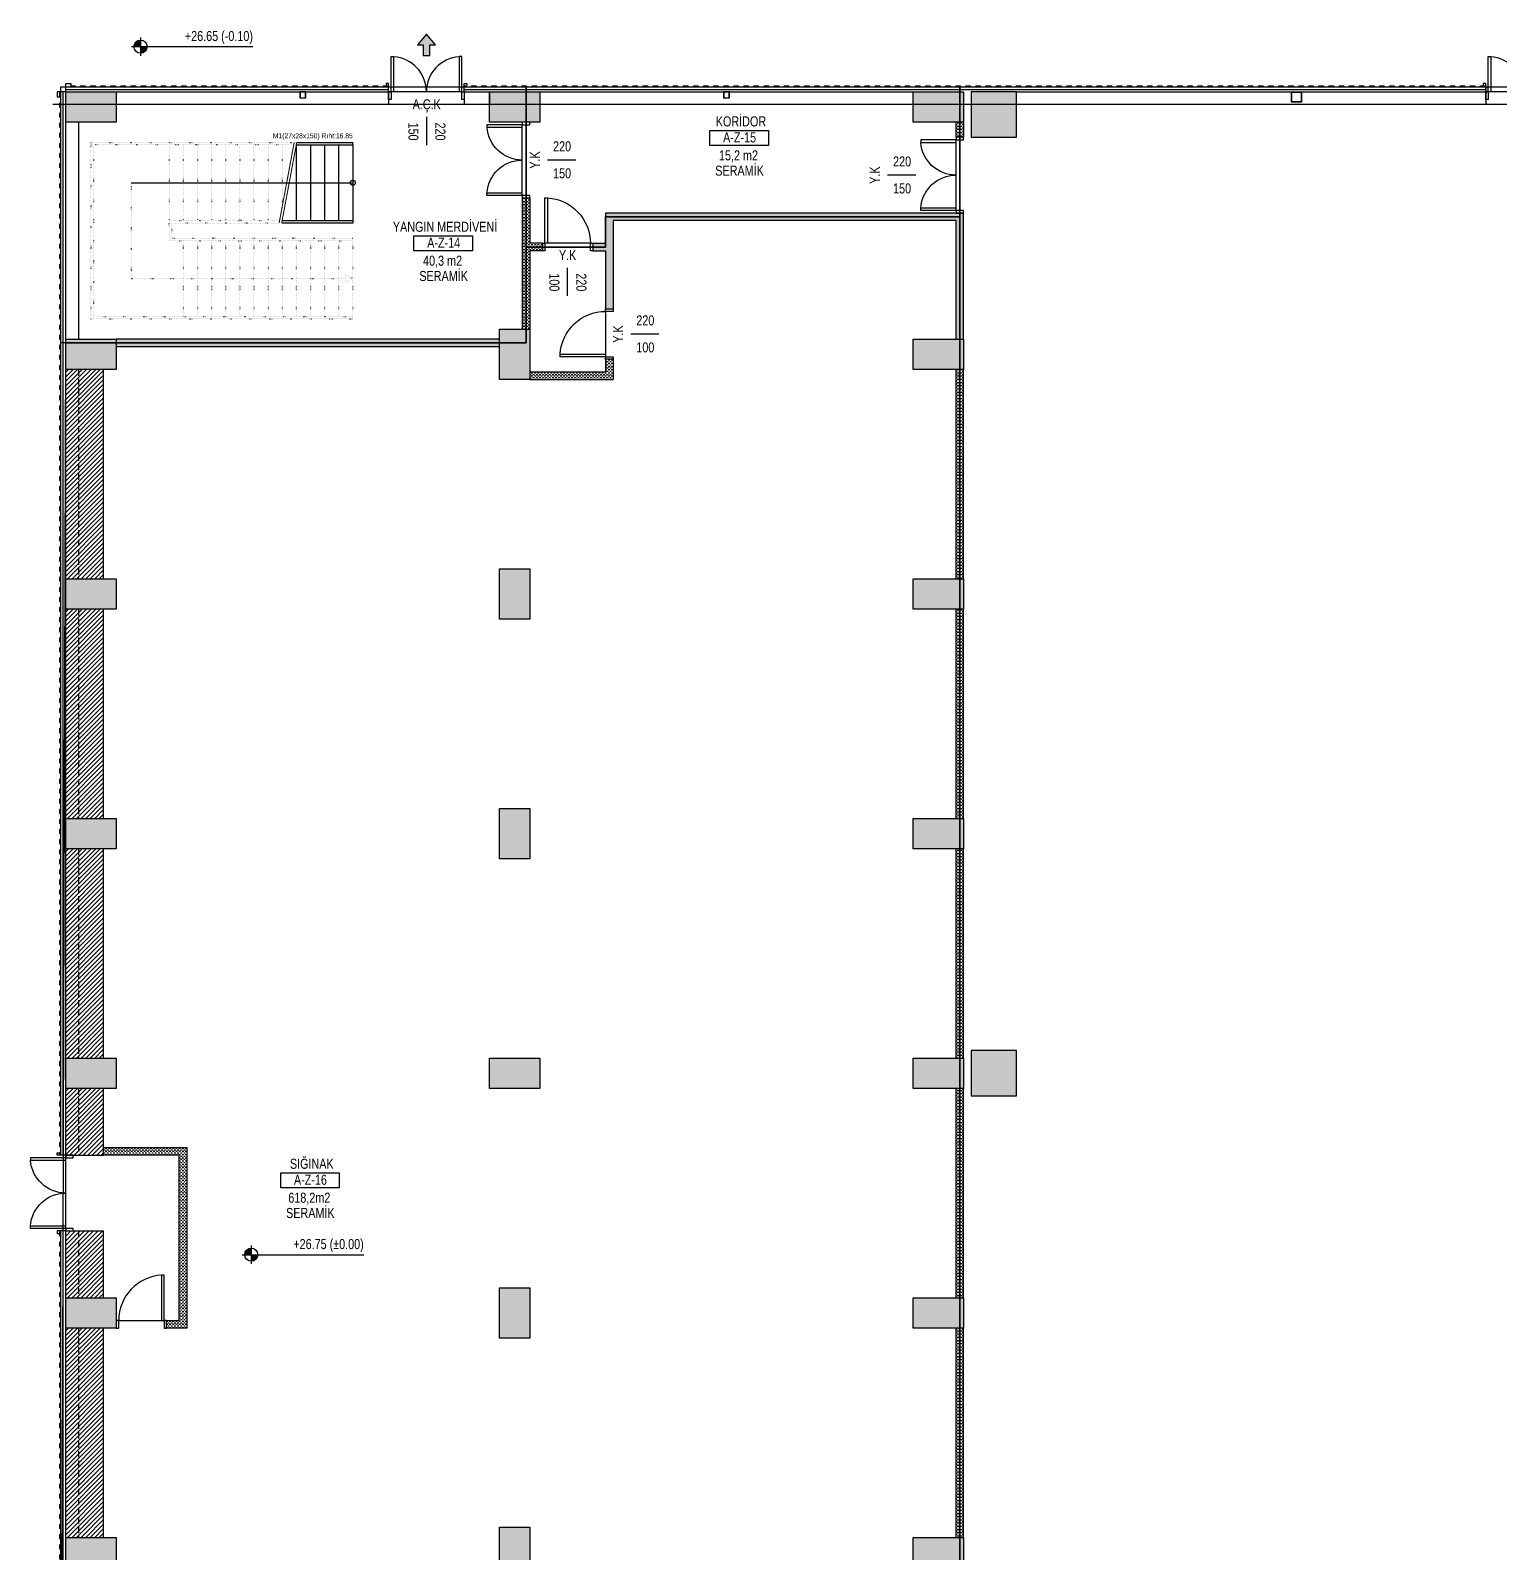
# Model space of a CAD drawing. Header units: centimetres. Extents: x 28733 to 98303, y -2883 to 8555.
# Drawn here: x 50769 to 53682, y 4414 to 7430 of the extents above; entities that cross this region are included whole.
import ezdxf
from ezdxf.enums import TextEntityAlignment as Align

# ---------------------------------------------------------------- set-up
doc = ezdxf.new("R2010")
doc.units = ezdxf.units.CM
doc.header["$LTSCALE"] = 100
doc.linetypes.add('DOT2', pattern=[0.125, 0, -0.125])
doc.linetypes.add('HIDDEN2', pattern=[0.1875, 0.125, -0.0625])
for name, color, linetype in [('A-ANNO-DIMS', 187, 'Continuous'), ('A-ANNO-IDEN', 50, 'Continuous'), ('A-ANNO-TEXT', 50, 'Continuous'), ('A-AREA', 102, 'Continuous'), ('A-DOOR', 193, 'Continuous'), ('A-ELEV-01', 255, 'Continuous'), ('A-ELEV-03', 251, 'Continuous'), ('A-FLOR-STRS', 95, 'Continuous'), ('A-WALL', 134, 'Continuous'), ('A-WALL-BRCK', 11, 'Continuous'), ('A-WALL-HTCH', 8, 'Continuous'), ('A-WALL-INSL', 249, 'Continuous'), ('A-WALL-SNWPNL', 200, 'Continuous'), ('A-WALL-STEL', 202, 'Continuous'), ('S-CONC', 5, 'Continuous'), ('S-HTCH', 8, 'Continuous'), ('S-STEL', 3, 'Continuous')]:
    doc.layers.add(name, color=color, linetype=linetype)
doc.styles.add('Fields_100', font='act_simplex.shx', dxfattribs={"width": 0.8, "height": 20})
doc.styles.add('Fields_50', font='act_simplex.shx', dxfattribs={"width": 0.8, "height": 10})
doc.linetypes.add('BATTING', pattern='A,0.00254,-2.54,[134,ltypeshp.shx,S=2.54,R=0,X=-2.54,Y=0],-5.08,[134,ltypeshp.shx,S=2.54,R=180,X=2.54,Y=0],-2.54', length=10.16254)
pattern_1 = [(0, (47244.2896, 54361.0323), (3.175, 3.175), [3.175, -3.175])]
pattern_2 = [(45, (47244.2896, 5721.5606), (-4.490128, 4.490128), []), (45, (47248.78, 5721.5606), (-4.490128, 4.490128), [3.175, -1.5875])]

# ---------------------------------------------------------------- blocks, each defined once
blk = doc.blocks.new('Mahal kutusu_100')
at = {"color": 0}
blk.add_lwpolyline([(-58, 30), (58, 30), (58, 0), (-58, 0)], close=True, dxfattribs=at)
at = {"color": 0, "style": 'Fields_100', "width": 0.8}
for tag, p in [('MAHAL', (3.6, 37.9)), ('KOD', (0.9, 6.2)), ('ALAN', (-1.3, -29.4)), ('KAPLAMA', (0.8, -59.7))]:
    blk.add_attdef(tag, text='', height=20, dxfattribs=at).set_placement(p, align=Align.CENTER)
blk = doc.blocks.new('KAPI 150')
at = {"layer": 'A-DOOR'}
blk.add_line((145, 15), (5, 15), dxfattribs=at)
for points in [[(5, 15), (5, 85), (10, 85), (10, 15)], [(145, 15), (145, 85), (140, 85), (140, 15)]]:
    blk.add_lwpolyline(points, dxfattribs=at)
for points in [[(5, 0), (0, 0), (0, 15), (5, 15)], [(150, 0), (145, 0), (145, 15), (150, 15)]]:
    blk.add_lwpolyline(points, close=True, dxfattribs=at)
for centre, start, end in [((5, 15), 0, 85.904), ((145, 15), 94.096, 180)]:
    blk.add_arc(centre, 70, start, end, dxfattribs=at)
blk = doc.blocks.new('AÇK_01')
at = {"color": 0}
blk.add_lwpolyline([(28, 0), (-28, 0)], dxfattribs=at)
at = {"color": 0, "style": 'Fields_100', "width": 0.8}
blk.add_attdef('A.Ç.K.01', text='', height=20, rotation=90, dxfattribs=at).set_placement((-53, 0), align=Align.MIDDLE_CENTER)
for tag, p in [('W', (1, 17.2)), ('H', (1, -36.3))]:
    blk.add_attdef(tag, text='', height=20, dxfattribs=at).set_placement(p, align=Align.CENTER)
blk = doc.blocks.new('KAPI_100')
at = {"layer": 'A-DOOR'}
blk.add_line((5, 15), (95, 15), dxfattribs=at)
blk.add_lwpolyline([(95, 15), (95, 105), (90, 105), (90, 15)], dxfattribs=at)
for points in [[(0, 0), (5, 0), (5, 15), (0, 15)], [(95, 0), (100, 0), (100, 15), (95, 15)]]:
    blk.add_lwpolyline(points, close=True, dxfattribs=at)
blk.add_arc((95, 15), 90, 93.1847, 180, dxfattribs=at)
blk = doc.blocks.new('*U25')
at = {"layer": 'A-WALL-SNWPNL'}
blk.add_lwpolyline([(50, 1), (42, 1), (40, -1), (32, -1), (30, 1), (22, 1), (20, -1), (12, -1), (10, 1), (2, 1), (0, -1), (-8, -1), (-10, 1), (-18, 1), (-20, -1), (-28, -1), (-30, 1), (-38, 1), (-40, -1), (-48, -1), (-50, 1)], dxfattribs=at)
blk = doc.blocks.new('*U26')
at = {"layer": 'A-WALL-STEL', "color": 0, "linetype": 'ByBlock', "lineweight": -2, "transparency": 16777216}
for p in [(0, 0), (100, 0), (200, 0), (300, 0), (400, 0), (500, 0), (600, 0), (700, 0), (800, 0), (900, 0), (1000, 0), (1100, 0), (1200, 0), (1300, 0), (1400, 0), (1500, 0), (1600, 0), (1700, 0), (1800, 0), (1900, 0)]:
    blk.add_blockref('*U25', p, dxfattribs=at)
blk = doc.blocks.new('*U27')
at = {"layer": 'A-WALL-SNWPNL'}
blk.add_lwpolyline([(50, 1), (42, 1), (40, -1), (32, -1), (30, 1), (22, 1), (20, -1), (12, -1), (10, 1), (2, 1), (0, -1), (-8, -1), (-10, 1), (-18, 1), (-20, -1), (-28, -1), (-30, 1), (-38, 1), (-40, -1), (-48, -1), (-50, 1)], dxfattribs=at)
blk = doc.blocks.new('*U28')
at = {"layer": 'A-WALL-STEL', "color": 0, "linetype": 'ByBlock', "lineweight": -2, "transparency": 16777216}
for p in [(0, 0), (100, 0), (200, 0), (300, 0), (400, 0), (500, 0)]:
    blk.add_blockref('*U27', p, dxfattribs=at)
blk = doc.blocks.new('*U29')
at = {"layer": 'A-WALL-SNWPNL'}
blk.add_lwpolyline([(50, 1), (42, 1), (40, -1), (32, -1), (30, 1), (22, 1), (20, -1), (12, -1), (10, 1), (2, 1), (0, -1), (-8, -1), (-10, 1), (-18, 1), (-20, -1), (-28, -1), (-30, 1), (-38, 1), (-40, -1), (-48, -1), (-50, 1)], dxfattribs=at)
blk = doc.blocks.new('*U30')
at = {"layer": 'A-WALL-STEL', "color": 0, "linetype": 'ByBlock', "lineweight": -2, "transparency": 16777216}
for p in [(0, 0), (100, 0), (200, 0), (300, 0), (400, 0), (500, 0), (600, 0), (700, 0), (800, 0), (900, 0), (1000, 0), (1100, 0), (1200, 0), (1300, 0), (1400, 0), (1500, 0), (1600, 0), (1700, 0), (1800, 0), (1900, 0), (2000, 0)]:
    blk.add_blockref('*U29', p, dxfattribs=at)
blk = doc.blocks.new('*U31')
at = {"layer": 'A-WALL-SNWPNL'}
blk.add_lwpolyline([(50, 1), (42, 1), (40, -1), (32, -1), (30, 1), (22, 1), (20, -1), (12, -1), (10, 1), (2, 1), (0, -1), (-8, -1), (-10, 1), (-18, 1), (-20, -1), (-28, -1), (-30, 1), (-38, 1), (-40, -1), (-48, -1), (-50, 1)], dxfattribs=at)
blk = doc.blocks.new('*U32')
at = {"layer": 'A-WALL-STEL', "color": 0, "linetype": 'ByBlock', "lineweight": -2, "transparency": 16777216}
for p in [(0, 0), (100, 0), (200, 0), (300, 0), (400, 0), (500, 0), (600, 0), (700, 0), (800, 0), (900, 0), (1000, 0), (1100, 0), (1200, 0), (1300, 0), (1400, 0), (1500, 0), (1600, 0), (1700, 0), (1800, 0), (1900, 0), (2000, 0), (2100, 0)]:
    blk.add_blockref('*U31', p, dxfattribs=at)

msp = doc.modelspace()

# ---------------------------------------------------------------- hatches: boundary and pattern name
at = {"layer": 'A-ANNO-DIMS'}
h = msp.add_hatch(color=256, dxfattribs=at)
h.paths.add_polyline_path([(50987.6, 7411.34, 0.4142136), (50974.6, 7398.34), (50987.6, 7398.34)])
h.paths.add_polyline_path([(51000.6, 7398.34), (50987.6, 7398.34), (50987.6, 7385.34, 0.4142136)])
h = msp.add_hatch(color=256, dxfattribs=at)
h.paths.add_polyline_path([(51207.25, 5017, 0.4142136), (51194.25, 5004), (51207.25, 5004)])
h.paths.add_polyline_path([(51220.25, 5004), (51207.25, 5004), (51207.25, 4991, 0.4142136)])
at = {"layer": 'A-ANNO-TEXT'}
h = msp.add_hatch(color=256, dxfattribs=at)
h.dxf.hatch_style = 1
h.paths.add_polyline_path([(51554.48, 7423.15), (51536.77, 7402), (51547.74, 7402), (51547.74, 7380.85), (51561.21, 7380.85), (51561.21, 7402), (51572.18, 7402)])
at = {"layer": 'A-WALL-BRCK'}
h = msp.add_hatch(dxfattribs=at)
h.set_pattern_fill('ANSI31', color=256, scale=2)
h.set_pattern_definition([(45, (47244.2896, 57686.032), (-4.49012806, 4.49012806), [])])
h.paths.add_polyline_path([(50914.48, 6758.59), (50839.48, 6758.59), (50839.48, 6343.59), (50914.48, 6343.59)])
h = msp.add_hatch(dxfattribs=at)
h.set_pattern_fill('ANSI31', color=256, scale=2)
h.set_pattern_definition([(45, (47244.2896, 57211.032), (-4.49012806, 4.49012806), [])])
h.paths.add_polyline_path([(50914.48, 6283.59), (50839.48, 6283.59), (50839.48, 5868.59), (50914.48, 5868.59)])
h = msp.add_hatch(dxfattribs=at)
h.set_pattern_fill('ANSI31', color=256, scale=2)
h.set_pattern_definition([(45, (47244.2896, 56736.032), (-4.49012806, 4.49012806), [])])
h.paths.add_polyline_path([(50914.48, 5808.59), (50839.48, 5808.59), (50839.48, 5393.59), (50914.48, 5393.59)])
h = msp.add_hatch(dxfattribs=at)
h.set_pattern_fill('ANSI31', color=256, scale=2)
h.set_pattern_definition([(45, (47244.2896, 56261.032), (-4.49012806, 4.49012806), [])])
h.paths.add_polyline_path([(50839.48, 5201.09), (50914.48, 5201.09), (50914.48, 5333.59), (50839.48, 5333.59)])
h.paths.add_polyline_path([(50914.48, 5051.09), (50839.48, 5051.09), (50839.48, 4918.59), (50914.48, 4918.59)])
h = msp.add_hatch(dxfattribs=at)
h.set_pattern_fill('ANSI31', color=256, scale=2)
h.set_pattern_definition([(45, (47244.2896, 55786.032), (-4.49012806, 4.49012806), [])])
h.paths.add_polyline_path([(50914.48, 4858.59), (50839.48, 4858.59), (50839.48, 4443.59), (50914.48, 4443.59)])
at = {"layer": 'A-WALL-HTCH'}
h = msp.add_hatch(dxfattribs=at)
h.set_pattern_fill('DASH', color=256)
h.set_pattern_definition(pattern_1)
h.paths.add_polyline_path([(52619.48, 7248.59), (52604.48, 7248.59), (52604.48, 7218.59), (52619.48, 7218.59)])
h = msp.add_hatch(dxfattribs=at)
h.set_pattern_fill('DASH', color=256)
h.set_pattern_definition(pattern_1)
h.paths.add_polyline_path([(51759.48, 6993.59), (51784.48, 6993.59), (51784.48, 7008.59), (51759.48, 7008.59), (51759.48, 7098.59), (51744.48, 7098.59), (51744.48, 6838.59), (51759.48, 6838.59)])
h.paths.add_polyline_path([(51924.48, 6778.59), (51909.48, 6778.59), (51909.48, 6753.59), (51759.48, 6753.59), (51759.48, 6738.59), (51924.48, 6738.59)])
h = msp.add_hatch(dxfattribs=at)
h.set_pattern_fill('DASH', color=256)
h.set_pattern_definition(pattern_1)
h.paths.add_polyline_path([(52569.48, 7068.59), (51909.48, 7068.59), (51909.48, 7008.59), (51884.48, 7008.59), (51884.48, 6993.59), (51909.48, 6993.59), (51909.48, 6878.59), (51924.48, 6878.59), (51924.48, 7053.59), (52569.48, 7053.59)])
h.paths.add_polyline_path([(52619.48, 7068.59), (52604.48, 7068.59), (52569.48, 7068.59), (52569.48, 7053.59), (52604.48, 7053.59), (52604.48, 6818.59), (52619.48, 6818.59)])
h = msp.add_hatch(dxfattribs=at)
h.set_pattern_fill('DASH', color=256)
h.set_pattern_definition([(0, (47244.2896, 54406.0323), (3.175, 3.175), [3.175, -3.175])])
h.paths.add_polyline_path([(51699.48, 6818.59), (50939.48, 6818.59), (50939.48, 6803.59), (51699.48, 6803.59)])
h = msp.add_hatch(dxfattribs=at)
h.set_pattern_fill('DASH', color=256)
h.set_pattern_definition(pattern_1)
h.paths.add_polyline_path([(52619.48, 6758.59), (52604.48, 6758.59), (52604.48, 6343.59), (52619.48, 6343.59)])
h = msp.add_hatch(dxfattribs=at)
h.set_pattern_fill('DASH', color=256)
h.set_pattern_definition(pattern_1)
h.paths.add_polyline_path([(52619.48, 6283.59), (52604.48, 6283.59), (52604.48, 5868.59), (52619.48, 5868.59)])
h = msp.add_hatch(dxfattribs=at)
h.set_pattern_fill('DASH', color=256)
h.set_pattern_definition(pattern_1)
h.paths.add_polyline_path([(52619.48, 5808.59), (52604.48, 5808.59), (52604.48, 5393.59), (52619.48, 5393.59)])
h = msp.add_hatch(dxfattribs=at)
h.set_pattern_fill('DASH', color=256)
h.set_pattern_definition(pattern_1)
h.paths.add_polyline_path([(52619.48, 5333.59), (52604.48, 5333.59), (52604.48, 4918.59), (52619.48, 4918.59)])
h = msp.add_hatch(dxfattribs=at)
h.set_pattern_fill('DASH', color=256)
h.set_pattern_definition(pattern_1)
h.paths.add_polyline_path([(51079.48, 5216.09), (50914.48, 5216.09), (50914.48, 5201.09), (51064.48, 5201.09), (51064.48, 4888.59), (51079.48, 4888.59)])
h.paths.add_polyline_path([(51079.48, 4888.59), (51064.48, 4888.59), (51064.48, 4873.59), (51039.48, 4873.59), (51039.48, 4858.59), (51079.48, 4858.59)])
h = msp.add_hatch(dxfattribs=at)
h.set_pattern_fill('DASH', color=256)
h.set_pattern_definition(pattern_1)
h.paths.add_polyline_path([(52619.48, 4858.59), (52604.48, 4858.59), (52604.48, 4443.59), (52619.48, 4443.59)])
at = {"layer": 'S-HTCH'}
h = msp.add_hatch(dxfattribs=at)
h.set_pattern_fill('ANSI33', color=256)
h.set_pattern_definition(pattern_2)
h.paths.add_polyline_path([(51759.48, 2938.59), (51699.48, 2938.59), (51699.48, 3038.59), (51759.48, 3038.59)])
h.paths.add_polyline_path([(50839.48, 2958.59), (50839.48, 3018.59), (50939.48, 3018.59), (50939.48, 2958.59)])
h.paths.add_polyline_path([(52519.48, 2958.59), (52519.48, 3018.59), (52619.48, 3018.59), (52619.48, 2958.59)])
h.paths.add_polyline_path([(51759.48, 1988.59), (51699.48, 1988.59), (51699.48, 2088.59), (51759.48, 2088.59)])
h.paths.add_polyline_path([(51759.48, 2463.59), (51699.48, 2463.59), (51699.48, 2563.59), (51759.48, 2563.59)])
h.paths.add_polyline_path([(51759.48, 3888.59), (51699.48, 3888.59), (51699.48, 3988.59), (51759.48, 3988.59)])
h.paths.add_polyline_path([(51759.48, 4363.59), (51699.48, 4363.59), (51699.48, 4463.59), (51759.48, 4463.59)])
h.paths.add_polyline_path([(51759.48, 4838.59), (51699.48, 4838.59), (51699.48, 4938.59), (51759.48, 4938.59)])
h.paths.add_polyline_path([(51759.48, 5788.59), (51699.48, 5788.59), (51699.48, 5888.59), (51759.48, 5888.59)])
h.paths.add_polyline_path([(51759.48, 6263.59), (51699.48, 6263.59), (51699.48, 6363.59), (51759.48, 6363.59)])
h.paths.add_polyline_path([(51759.48, 6738.59), (51699.48, 6738.59), (51699.48, 6838.59), (51759.48, 6838.59)])
h.paths.add_polyline_path([(50839.48, 1518.59), (50839.48, 1578.59), (50939.48, 1578.59), (50939.48, 1518.59)])
h.paths.add_polyline_path([(51679.48, 1518.59), (51679.48, 1578.59), (51779.48, 1578.59), (51779.48, 1518.59)])
h.paths.add_polyline_path([(52519.48, 1518.59), (52519.48, 1578.59), (52619.48, 1578.59), (52619.48, 1518.59)])
h.paths.add_polyline_path([(50839.48, 2008.59), (50839.48, 2068.59), (50939.48, 2068.59), (50939.48, 2008.59)])
h.paths.add_polyline_path([(52519.48, 2008.59), (52519.48, 2068.59), (52619.48, 2068.59), (52619.48, 2008.59)])
h.paths.add_polyline_path([(50839.48, 2483.59), (50839.48, 2543.59), (50939.48, 2543.59), (50939.48, 2483.59)])
h.paths.add_polyline_path([(52519.48, 2483.59), (52519.48, 2543.59), (52619.48, 2543.59), (52619.48, 2483.59)])
h.paths.add_polyline_path([(50839.48, 3433.59), (50839.48, 3493.59), (50939.48, 3493.59), (50939.48, 3433.59)])
h.paths.add_polyline_path([(51679.48, 3433.59), (51679.48, 3493.59), (51779.48, 3493.59), (51779.48, 3433.59)])
h.paths.add_polyline_path([(52519.48, 3433.59), (52519.48, 3493.59), (52619.48, 3493.59), (52619.48, 3433.59)])
h.paths.add_polyline_path([(50839.48, 3908.59), (50839.48, 3968.59), (50939.48, 3968.59), (50939.48, 3908.59)])
h.paths.add_polyline_path([(52519.48, 3908.59), (52519.48, 3968.59), (52619.48, 3968.59), (52619.48, 3908.59)])
h.paths.add_polyline_path([(50839.48, 4383.59), (50839.48, 4443.59), (50939.48, 4443.59), (50939.48, 4383.59)])
h.paths.add_polyline_path([(52519.48, 4383.59), (52519.48, 4443.59), (52619.48, 4443.59), (52619.48, 4383.59)])
h.paths.add_polyline_path([(50839.48, 4858.59), (50839.48, 4918.59), (50939.48, 4918.59), (50939.48, 4858.59)])
h.paths.add_polyline_path([(52519.48, 4858.59), (52519.48, 4918.59), (52619.48, 4918.59), (52619.48, 4858.59)])
h.paths.add_polyline_path([(50839.48, 5333.59), (50839.48, 5393.59), (50939.48, 5393.59), (50939.48, 5333.59)])
h.paths.add_polyline_path([(51679.48, 5333.59), (51679.48, 5393.59), (51779.48, 5393.59), (51779.48, 5333.59)])
h.paths.add_polyline_path([(52519.48, 5333.59), (52519.48, 5393.59), (52619.48, 5393.59), (52619.48, 5333.59)])
h.paths.add_polyline_path([(50839.48, 5808.59), (50839.48, 5868.59), (50939.48, 5868.59), (50939.48, 5808.59)])
h.paths.add_polyline_path([(52519.48, 5808.59), (52519.48, 5868.59), (52619.48, 5868.59), (52619.48, 5808.59)])
h.paths.add_polyline_path([(50839.48, 6283.59), (50839.48, 6343.59), (50939.48, 6343.59), (50939.48, 6283.59)])
h.paths.add_polyline_path([(52519.48, 6283.59), (52519.48, 6343.59), (52619.48, 6343.59), (52619.48, 6283.59)])
h.paths.add_polyline_path([(50839.48, 6758.59), (50839.48, 6818.59), (50939.48, 6818.59), (50939.48, 6758.59)])
h.paths.add_polyline_path([(52519.48, 6758.59), (52519.48, 6818.59), (52619.48, 6818.59), (52619.48, 6758.59)])
h.paths.add_polyline_path([(50839.48, 7248.59), (50839.48, 7308.59), (50939.48, 7308.59), (50939.48, 7248.59)])
h.paths.add_polyline_path([(51679.48, 7248.59), (51679.48, 7308.59), (51779.48, 7308.59), (51779.48, 7248.59)])
h.paths.add_polyline_path([(52519.48, 7248.59), (52519.48, 7308.59), (52619.48, 7308.59), (52619.48, 7248.59)])
h = msp.add_hatch(dxfattribs=at)
h.set_pattern_fill('ANSI33', color=256)
h.set_pattern_definition(pattern_2)
h.paths.add_polyline_path([(63434.48, 1518.59), (63524.48, 1518.59), (63524.48, 1608.59), (63434.48, 1608.59)])
h.paths.add_polyline_path([(63434.48, 7218.59), (63524.48, 7218.59), (63524.48, 7308.59), (63434.48, 7308.59)])
h.paths.add_polyline_path([(61634.48, 1518.59), (61724.48, 1518.59), (61724.48, 1608.59), (61634.48, 1608.59)])
h.paths.add_polyline_path([(58034.48, 1518.59), (58124.48, 1518.59), (58124.48, 1608.59), (58034.48, 1608.59)])
h.paths.add_polyline_path([(61634.48, 7218.59), (61724.48, 7218.59), (61724.48, 7308.59), (61634.48, 7308.59)])
h.paths.add_polyline_path([(58034.48, 7218.59), (58124.48, 7218.59), (58124.48, 7308.59), (58034.48, 7308.59)])
h.paths.add_polyline_path([(63434.48, 3418.59), (63524.48, 3418.59), (63524.48, 3508.59), (63434.48, 3508.59)])
h.paths.add_polyline_path([(63434.48, 5318.59), (63524.48, 5318.59), (63524.48, 5408.59), (63434.48, 5408.59)])
h.paths.add_polyline_path([(61634.48, 3418.59), (61724.48, 3418.59), (61724.48, 3508.59), (61634.48, 3508.59)])
h.paths.add_polyline_path([(58034.48, 3418.59), (58124.48, 3418.59), (58124.48, 3508.59), (58034.48, 3508.59)])
h.paths.add_polyline_path([(61634.48, 5318.59), (61724.48, 5318.59), (61724.48, 5408.59), (61634.48, 5408.59)])
h.paths.add_polyline_path([(58034.48, 5318.59), (58124.48, 5318.59), (58124.48, 5408.59), (58034.48, 5408.59)])
h.paths.add_polyline_path([(68834.48, 3418.59), (68924.48, 3418.59), (68924.48, 3508.59), (68834.48, 3508.59)])
h.paths.add_polyline_path([(68834.48, 5318.59), (68924.48, 5318.59), (68924.48, 5408.59), (68834.48, 5408.59)])
h.paths.add_polyline_path([(67034.48, 3418.59), (67124.48, 3418.59), (67124.48, 3508.59), (67034.48, 3508.59)])
h.paths.add_polyline_path([(67034.48, 5318.59), (67124.48, 5318.59), (67124.48, 5408.59), (67034.48, 5408.59)])
h.paths.add_polyline_path([(65234.48, 3418.59), (65324.48, 3418.59), (65324.48, 3508.59), (65234.48, 3508.59)])
h.paths.add_polyline_path([(65234.48, 5318.59), (65324.48, 5318.59), (65324.48, 5408.59), (65234.48, 5408.59)])
h.paths.add_polyline_path([(61534.48, 3418.59), (61624.48, 3418.59), (61624.48, 3508.59), (61534.48, 3508.59)])
h.paths.add_polyline_path([(61534.48, 5318.59), (61624.48, 5318.59), (61624.48, 5408.59), (61534.48, 5408.59)])
h.paths.add_polyline_path([(59834.48, 3418.59), (59924.48, 3418.59), (59924.48, 3508.59), (59834.48, 3508.59)])
h.paths.add_polyline_path([(59834.48, 5318.59), (59924.48, 5318.59), (59924.48, 5408.59), (59834.48, 5408.59)])
h.paths.add_polyline_path([(56234.48, 3418.59), (56324.48, 3418.59), (56324.48, 3508.59), (56234.48, 3508.59)])
h.paths.add_polyline_path([(56234.48, 5318.59), (56324.48, 5318.59), (56324.48, 5408.59), (56234.48, 5408.59)])
h.paths.add_polyline_path([(54434.48, 3418.59), (54524.48, 3418.59), (54524.48, 3508.59), (54434.48, 3508.59)])
h.paths.add_polyline_path([(54434.48, 5318.59), (54524.48, 5318.59), (54524.48, 5408.59), (54434.48, 5408.59)])
h.paths.add_polyline_path([(52634.48, 3418.59), (52724.48, 3418.59), (52724.48, 3508.59), (52634.48, 3508.59)])
h.paths.add_polyline_path([(52634.48, 5318.59), (52724.48, 5318.59), (52724.48, 5408.59), (52634.48, 5408.59)])
h.paths.add_polyline_path([(70634.48, 5318.59), (70724.48, 5318.59), (70724.48, 5408.59), (70634.48, 5408.59)])
h.paths.add_polyline_path([(70634.48, 3418.59), (70724.48, 3418.59), (70724.48, 3508.59), (70634.48, 3508.59)])
h.paths.add_polyline_path([(70634.48, 1518.59), (70724.48, 1518.59), (70724.48, 1608.59), (70634.48, 1608.59)])
h.paths.add_polyline_path([(68834.48, 1518.59), (68924.48, 1518.59), (68924.48, 1608.59), (68834.48, 1608.59)])
h.paths.add_polyline_path([(67034.48, 1518.59), (67124.48, 1518.59), (67124.48, 1608.59), (67034.48, 1608.59)])
h.paths.add_polyline_path([(65234.48, 1518.59), (65324.48, 1518.59), (65324.48, 1608.59), (65234.48, 1608.59)])
h.paths.add_polyline_path([(61534.48, 1518.59), (61624.48, 1518.59), (61624.48, 1608.59), (61534.48, 1608.59)])
h.paths.add_polyline_path([(59834.48, 1518.59), (59924.48, 1518.59), (59924.48, 1608.59), (59834.48, 1608.59)])
h.paths.add_polyline_path([(56234.48, 1518.59), (56324.48, 1518.59), (56324.48, 1608.59), (56234.48, 1608.59)])
h.paths.add_polyline_path([(54434.48, 1518.59), (54524.48, 1518.59), (54524.48, 1608.59), (54434.48, 1608.59)])
h.paths.add_polyline_path([(52634.48, 1518.59), (52724.48, 1518.59), (52724.48, 1608.59), (52634.48, 1608.59)])
h.paths.add_polyline_path([(70634.48, 7218.59), (70724.48, 7218.59), (70724.48, 7308.59), (70634.48, 7308.59)])
h.paths.add_polyline_path([(68834.48, 7218.59), (68924.48, 7218.59), (68924.48, 7308.59), (68834.48, 7308.59)])
h.paths.add_polyline_path([(67034.48, 7218.59), (67124.48, 7218.59), (67124.48, 7308.59), (67034.48, 7308.59)])
h.paths.add_polyline_path([(65234.48, 7218.59), (65324.48, 7218.59), (65324.48, 7308.59), (65234.48, 7308.59)])
h.paths.add_polyline_path([(61534.48, 7218.59), (61624.48, 7218.59), (61624.48, 7308.59), (61534.48, 7308.59)])
h.paths.add_polyline_path([(59834.48, 7218.59), (59924.48, 7218.59), (59924.48, 7308.59), (59834.48, 7308.59)])
h.paths.add_polyline_path([(56234.48, 7218.59), (56324.48, 7218.59), (56324.48, 7308.59), (56234.48, 7308.59)])
h.paths.add_polyline_path([(54434.48, 7218.59), (54524.48, 7218.59), (54524.48, 7308.59), (54434.48, 7308.59)])
h.paths.add_polyline_path([(52634.48, 7218.59), (52724.48, 7218.59), (52724.48, 7308.59), (52634.48, 7308.59)])

# ---------------------------------------------------------------- linework, layer by layer
at = {"layer": 'A-ANNO-DIMS'}
for p, q in [((50969.6, 7398.34), (51210.6, 7398.34)), ((50987.6, 7416.34), (50987.6, 7380.34)), ((51207.25, 5022), (51207.25, 4986)), ((51189.25, 5004), (51430.25, 5004))]:
    msp.add_line(p, q, dxfattribs=at)
for centre in [(50987.6, 7398.34), (51207.25, 5004)]:
    msp.add_circle(centre, 13, dxfattribs=at)
at = {"layer": 'A-ANNO-TEXT'}
msp.add_lwpolyline([(51554.48, 7423.15), (51536.77, 7402), (51547.74, 7402), (51547.74, 7380.85), (51561.21, 7380.85), (51561.21, 7402), (51572.18, 7402)], close=True, dxfattribs=at)
at = {"layer": 'A-AREA'}
for points in [[(51751.98, 6811.09), (50829.48, 6811.09), (50829.48, 7318.59), (51751.98, 7318.59)], [(51751.98, 7001.09), (51751.98, 7318.59), (52611.98, 7318.59), (52611.98, 7061.09), (51909.48, 7061.09), (51909.48, 7001.09)], [(62586.98, 7318.59), (70734.48, 7318.59), (70734.48, 3418.59), (52611.98, 3418.59), (52611.98, 7318.59), (59834.48, 7318.59), (59834.48, 7053.59), (62586.98, 7053.59)], [(50829.48, 3441.09), (50839.48, 6811.09), (51751.98, 6811.09), (51751.98, 7001.09), (51909.48, 7001.09), (51909.48, 7061.09), (52611.98, 7061.09), (52611.98, 3441.09), (51936.98, 3441.09), (51936.98, 3523.59), (51771.98, 3523.59), (51771.98, 3441.09)]]:
    msp.add_lwpolyline(points, close=True, dxfattribs=at)
at = {"layer": 'A-ELEV-01'}
for p, q in [((53654.48, 7308.59), (53654.48, 7283.59)), ((60771.98, 7283.59), (50813.56, 7283.59)), ((51479.48, 7283.59), (50939.48, 7283.59)), ((52519.48, 7283.59), (51779.48, 7283.59)), ((53654.48, 7283.59), (52724.48, 7283.59)), ((50864.48, 7248.59), (50864.48, 6818.59))]:
    msp.add_line(p, q, dxfattribs=at)
at = {"layer": 'A-ELEV-01', "linetype": 'HIDDEN2'}
for p, q in [((50864.48, 6758.59), (50864.48, 6343.59)), ((50864.48, 6283.59), (50864.48, 5868.59)), ((50864.48, 5808.59), (50864.48, 5393.59)), ((50864.48, 5333.59), (50864.48, 5201.09)), ((50864.48, 5051.09), (50864.48, 4918.59)), ((50864.48, 4858.59), (50864.48, 4443.59))]:
    msp.add_line(p, q, dxfattribs=at)
at = {"layer": 'A-ELEV-01'}
for points in [[(51479.48, 7308.59), (51479.48, 7283.59)], [(51629.48, 7308.59), (51679.48, 7308.59), (51679.48, 7283.59), (51629.48, 7283.59)], [(51629.48, 7308.59), (51629.48, 7283.59)]]:
    msp.add_lwpolyline(points, dxfattribs=at)
at = {"layer": 'A-ELEV-03'}
for points in [[(50829.48, 5201.09), (50829.48, 7308.59)], [(50839.48, 7318.59), (51479.48, 7318.59)], [(51629.48, 7318.59), (53654.48, 7318.59)], [(50829.48, 2826.09), (50829.48, 5051.09)]]:
    msp.add_lwpolyline(points, dxfattribs=at)
at = {"layer": 'A-FLOR-STRS', "linetype": 'DOT2', "ltscale": 0.2}
for p, q in [((50889.48, 7208.59), (51292.41, 7208.59)), ((51044.48, 7053.59), (51263.48, 7053.59)), ((51044.48, 7013.59), (51044.48, 7053.59)), ((51044.48, 7013.59), (51408.48, 7013.59)), ((51408.48, 7013.59), (51408.48, 7018.59)), ((50889.48, 6858.59), (51408.48, 6858.59)), ((51408.48, 6863.59), (51408.48, 6858.59))]:
    msp.add_line(p, q, dxfattribs=at)
at = {"layer": 'A-FLOR-STRS'}
for p, q in [((51296.48, 7203.59), (51408.48, 7203.59)), ((51297.41, 7208.59), (51408.48, 7208.59)), ((51268.48, 7053.59), (51408.48, 7053.59)), ((51408.48, 7053.59), (51408.48, 7048.59))]:
    msp.add_line(p, q, dxfattribs=at)
at = {"layer": 'A-FLOR-STRS', "linetype": 'DOT2', "ltscale": 0.2}
for points in [[(50889.48, 7208.59), (50889.48, 6858.59)], [(51291.48, 7203.59), (50894.48, 7203.59), (50894.48, 6863.59), (51408.48, 6863.59)], [(51044.48, 7203.59), (51044.48, 7053.59)], [(51072.48, 7203.59), (51072.48, 7053.59)], [(51100.48, 7203.59), (51100.48, 7053.59)], [(51128.48, 7203.59), (51128.48, 7053.59)], [(51156.48, 7203.59), (51156.48, 7053.59)], [(51184.48, 7203.59), (51184.48, 7053.59)], [(51212.48, 7203.59), (51212.48, 7053.59)], [(51240.48, 7203.59), (51240.48, 7053.59)], [(51268.48, 7203.59), (51268.48, 7080.38)], [(50969.48, 7128.59), (50969.48, 6938.59), (51393.48, 6938.59)], [(51262.54, 7048.59), (51049.48, 7048.59), (51049.48, 7018.59), (51408.48, 7018.59)], [(51072.48, 7013.59), (51072.48, 6863.59)], [(51100.48, 7013.59), (51100.48, 6863.59)], [(51128.48, 7013.59), (51128.48, 6863.59)], [(51156.48, 7013.59), (51156.48, 6863.59)], [(51184.48, 7013.59), (51184.48, 6863.59)], [(51212.48, 7013.59), (51212.48, 6863.59)], [(51240.48, 7013.59), (51240.48, 6863.59)], [(51268.48, 7013.59), (51268.48, 6863.59)], [(51296.48, 7013.59), (51296.48, 6863.59)], [(51324.48, 7013.59), (51324.48, 6863.59)], [(51352.48, 7013.59), (51352.48, 6863.59)], [(51380.48, 7013.59), (51380.48, 6863.59)], [(51408.48, 7013.59), (51408.48, 6863.59)]]:
    msp.add_lwpolyline(points, dxfattribs=at)
at = {"layer": 'A-FLOR-STRS', "const_width": 2}
for points in [[(51292.41, 7208.59), (51262.54, 7048.59)], [(51297.41, 7208.59), (51267.54, 7048.59)]]:
    msp.add_lwpolyline(points, dxfattribs=at)
at = {"layer": 'A-FLOR-STRS'}
for points in [[(51296.48, 7203.59), (51296.48, 7053.59)], [(51324.48, 7203.59), (51324.48, 7053.59)], [(51352.48, 7203.59), (51352.48, 7053.59)], [(51380.48, 7203.59), (51380.48, 7053.59)], [(51408.48, 7203.59), (51408.48, 7208.59)], [(51408.48, 7203.59), (51408.48, 7053.59)], [(50969.48, 7128.59), (51408.48, 7128.59)], [(51408.48, 7048.59), (51267.54, 7048.59)]]:
    msp.add_lwpolyline(points, dxfattribs=at)
at = {"layer": 'A-FLOR-STRS', "linetype": 'DOT2', "ltscale": 0.2}
msp.add_lwpolyline([(51393.48, 6946.09), (51393.48, 6931.09), (51408.48, 6938.59)], close=True, dxfattribs=at)
at = {"layer": 'A-FLOR-STRS'}
msp.add_circle((51408.48, 7128.59), 5, dxfattribs=at)
at = {"layer": 'A-WALL'}
for p, q in [((52604.48, 6818.59), (52604.48, 7053.59)), ((51784.48, 7008.59), (51759.48, 7008.59)), ((51784.48, 7008.59), (51784.48, 6993.59)), ((51884.48, 7008.59), (51909.48, 7008.59)), ((51884.48, 7008.59), (51884.48, 6993.59)), ((51784.48, 6993.59), (51759.48, 6993.59)), ((51884.48, 6993.59), (51909.48, 6993.59)), ((51909.48, 6993.59), (51909.48, 6878.59)), ((51909.48, 6878.59), (51924.48, 6878.59)), ((51699.48, 6818.59), (50939.48, 6818.59)), ((52604.48, 6818.59), (52619.48, 6818.59)), ((51909.48, 6778.59), (51909.48, 6753.59)), ((51924.48, 6778.59), (51924.48, 6738.59)), ((52604.48, 6343.59), (52604.48, 6758.59)), ((52619.48, 6343.59), (52619.48, 6758.59)), ((51759.48, 6753.59), (51909.48, 6753.59)), ((51759.48, 6738.59), (51924.48, 6738.59)), ((52604.48, 5868.59), (52604.48, 6283.59)), ((52619.48, 5868.59), (52619.48, 6283.59)), ((52604.48, 5393.59), (52604.48, 5808.59)), ((52619.48, 5393.59), (52619.48, 5808.59)), ((52604.48, 4918.59), (52604.48, 5333.59)), ((52619.48, 4918.59), (52619.48, 5333.59)), ((52604.48, 4443.59), (52604.48, 4858.59)), ((52619.48, 4443.59), (52619.48, 4858.59))]:
    msp.add_line(p, q, dxfattribs=at)
for points in [[(52619.48, 7248.59), (52619.48, 7218.59), (52604.48, 7218.59), (52604.48, 7248.59)], [(51744.48, 7098.59), (51744.48, 6838.59)], [(51744.48, 7098.59), (51759.48, 7098.59), (51759.48, 7008.59)], [(52619.48, 6818.59), (52619.48, 7068.59), (51909.48, 7068.59), (51909.48, 7008.59)], [(52604.48, 7053.59), (51924.48, 7053.59), (51924.48, 6878.59)], [(51759.48, 6993.59), (51759.48, 6838.59)], [(51699.48, 6803.59), (50939.48, 6803.59)], [(50914.48, 5216.09), (51079.48, 5216.09), (51079.48, 4858.59), (51039.48, 4858.59)], [(51039.48, 4873.59), (51064.48, 4873.59), (51064.48, 5201.09), (50914.48, 5201.09)]]:
    msp.add_lwpolyline(points, dxfattribs=at)
at = {"layer": 'A-WALL-BRCK'}
for p, q in [((50914.48, 6343.59), (50914.48, 6758.59)), ((50914.48, 5868.59), (50914.48, 6283.59)), ((50914.48, 5393.59), (50914.48, 5808.59)), ((50914.48, 5201.09), (50914.48, 5333.59)), ((50914.48, 4918.59), (50914.48, 5051.09)), ((50914.48, 4443.59), (50914.48, 4858.59))]:
    msp.add_line(p, q, dxfattribs=at)
for points in [[(50839.48, 5201.09), (50914.48, 5201.09)], [(50839.48, 5051.09), (50914.48, 5051.09)]]:
    msp.add_lwpolyline(points, dxfattribs=at)
at = {"layer": 'A-WALL-INSL', "linetype": 'BATTING', "ltscale": 0.005}
for points in [[(50834.48, 5201.09), (50834.48, 7308.59)], [(50839.48, 7313.59), (51479.48, 7313.59)], [(51629.48, 7313.59), (53654.48, 7313.59)], [(50834.48, 2826.09), (50834.48, 5051.09)]]:
    msp.add_lwpolyline(points, dxfattribs=at)
at = {"layer": 'A-WALL-SNWPNL'}
for p, q in [((50939.48, 7308.59), (51479.48, 7308.59)), ((51479.48, 7308.59), (51479.48, 7318.59)), ((51629.48, 7308.59), (51629.48, 7318.59)), ((51779.48, 7308.59), (52519.48, 7308.59)), ((52724.48, 7308.59), (53654.48, 7308.59)), ((50839.48, 6818.59), (50839.48, 7248.59)), ((50839.48, 6343.59), (50839.48, 6758.59)), ((50839.48, 5868.59), (50839.48, 6283.59)), ((50839.48, 5393.59), (50839.48, 5808.59)), ((50839.48, 5201.09), (50839.48, 5333.59)), ((50839.48, 4918.59), (50839.48, 5051.09)), ((50839.48, 4443.59), (50839.48, 4858.59))]:
    msp.add_line(p, q, dxfattribs=at)
for points in [[(50839.48, 7308.59), (50822.48, 7308.59), (50822.48, 7298.59), (50826.98, 7298.59)], [(50839.48, 7308.59), (50839.48, 7325.59), (50849.48, 7325.59), (50849.48, 7321.09)], [(50839.48, 7318.59), (50847.48, 7318.59), (50849.48, 7320.59), (50857.48, 7320.59), (50859.48, 7318.59), (50867.48, 7318.59), (50869.48, 7320.59), (50877.48, 7320.59), (50879.48, 7318.59)], [(51484.48, 7308.59), (51479.48, 7308.59), (51479.48, 7325.59), (51474.48, 7325.59), (51474.48, 7321.09)], [(51624.48, 7308.59), (51629.48, 7308.59), (51629.48, 7325.59), (51634.48, 7325.59), (51634.48, 7321.09)], [(51629.48, 7320.59), (51632.48, 7320.59), (51634.48, 7318.59), (51642.48, 7318.59), (51644.48, 7320.59), (51652.48, 7320.59), (51654.48, 7318.59)], [(53659.48, 7308.59), (53654.48, 7308.59), (53654.48, 7325.59), (53649.48, 7325.59), (53649.48, 7321.09)], [(53654.48, 7318.59), (53654.48, 7308.59)], [(50839.48, 5196.09), (50839.48, 5201.09), (50822.48, 5201.09), (50822.48, 5206.09), (50826.98, 5206.09)], [(50827.48, 5201.09), (50827.48, 5206.59), (50829.48, 5208.59)], [(50839.48, 5201.09), (50829.48, 5201.09)], [(50839.48, 5056.09), (50839.48, 5051.09), (50822.48, 5051.09), (50822.48, 5046.09), (50826.98, 5046.09)], [(50839.48, 5051.09), (50829.48, 5051.09)]]:
    msp.add_lwpolyline(points, dxfattribs=at)
at = {"layer": 'S-CONC'}
for points in [[(50839.48, 7248.59), (50839.48, 7308.59), (50939.48, 7308.59), (50939.48, 7248.59)], [(51679.48, 7248.59), (51679.48, 7308.59), (51779.48, 7308.59), (51779.48, 7248.59)], [(52519.48, 7248.59), (52519.48, 7308.59), (52619.48, 7308.59), (52619.48, 7248.59)], [(52634.48, 7218.59), (52724.48, 7218.59), (52724.48, 7308.59), (52634.48, 7308.59)], [(50839.48, 6758.59), (50839.48, 6818.59), (50939.48, 6818.59), (50939.48, 6758.59)], [(51759.48, 6738.59), (51699.48, 6738.59), (51699.48, 6838.59), (51759.48, 6838.59)], [(52519.48, 6758.59), (52519.48, 6818.59), (52619.48, 6818.59), (52619.48, 6758.59)], [(50839.48, 6283.59), (50839.48, 6343.59), (50939.48, 6343.59), (50939.48, 6283.59)], [(51759.48, 6263.59), (51699.48, 6263.59), (51699.48, 6363.59), (51759.48, 6363.59)], [(52519.48, 6283.59), (52519.48, 6343.59), (52619.48, 6343.59), (52619.48, 6283.59)], [(51759.48, 5788.59), (51699.48, 5788.59), (51699.48, 5888.59), (51759.48, 5888.59)], [(50839.48, 5808.59), (50839.48, 5868.59), (50939.48, 5868.59), (50939.48, 5808.59)], [(52519.48, 5808.59), (52519.48, 5868.59), (52619.48, 5868.59), (52619.48, 5808.59)], [(52634.48, 5318.59), (52724.48, 5318.59), (52724.48, 5408.59), (52634.48, 5408.59)], [(50839.48, 5333.59), (50839.48, 5393.59), (50939.48, 5393.59), (50939.48, 5333.59)], [(51679.48, 5333.59), (51679.48, 5393.59), (51779.48, 5393.59), (51779.48, 5333.59)], [(52519.48, 5333.59), (52519.48, 5393.59), (52619.48, 5393.59), (52619.48, 5333.59)], [(50839.48, 4858.59), (50839.48, 4918.59), (50939.48, 4918.59), (50939.48, 4858.59)], [(51759.48, 4838.59), (51699.48, 4838.59), (51699.48, 4938.59), (51759.48, 4938.59)], [(52519.48, 4858.59), (52519.48, 4918.59), (52619.48, 4918.59), (52619.48, 4858.59)], [(50839.48, 4383.59), (50839.48, 4443.59), (50939.48, 4443.59), (50939.48, 4383.59)], [(51759.48, 4363.59), (51699.48, 4363.59), (51699.48, 4463.59), (51759.48, 4463.59)], [(52519.48, 4383.59), (52519.48, 4443.59), (52619.48, 4443.59), (52619.48, 4383.59)]]:
    msp.add_lwpolyline(points, close=True, dxfattribs=at)
at = {"layer": 'S-STEL', "elevation": 0}
for points in [[(51303.48, 7296.59), (51315.48, 7296.59), (51315.48, 7308.59), (51303.48, 7308.59)], [(51303.98, 7297.09), (51314.98, 7297.09), (51314.98, 7308.09), (51303.98, 7308.09)], [(52143.48, 7296.59), (52155.48, 7296.59), (52155.48, 7308.59), (52143.48, 7308.59)], [(52143.98, 7297.09), (52154.98, 7297.09), (52154.98, 7308.09), (52143.98, 7308.09)], [(53269.48, 7308.59), (53289.48, 7308.59), (53289.48, 7288.59), (53269.48, 7288.59)], [(53270.08, 7307.99), (53288.88, 7307.99), (53288.88, 7289.19), (53270.08, 7289.19)]]:
    msp.add_lwpolyline(points, close=True, dxfattribs=at)

# ---------------------------------------------------------------- block references
at = {"layer": 'A-ANNO-IDEN'}
for p, values in [((52174.44, 7202.23), {'MAHAL': 'KORİDOR', 'KOD': 'A-Z-15', 'ALAN': '15,2 m2', 'KAPLAMA': 'SERAMİK'}), ((51587.82, 6993.41), {'MAHAL': 'YANGIN MERDİVENİ', 'KOD': 'A-Z-14', 'ALAN': '40,3 m2', 'KAPLAMA': 'SERAMİK'}), ((51323.64, 5136.3), {'MAHAL': 'SIĞINAK', 'KOD': 'A-Z-16', 'ALAN': '618,2m2', 'KAPLAMA': 'SERAMİK'})]:
    msp.add_blockref('Mahal kutusu_100', p, dxfattribs=at).add_auto_attribs(values)
at = {"layer": 'A-ANNO-TEXT', "rotation": 270}
for p, values in [((51555.05, 7231.01), {'A.Ç.K.01': 'A.Ç.K', 'H': '150', 'W': '220'}), ((51834.48, 6932.14), {'A.Ç.K.01': 'Y.K', 'H': '100', 'W': '220'})]:
    msp.add_blockref('AÇK_01', p, dxfattribs=at).add_auto_attribs(values)
at = {"layer": 'A-ANNO-TEXT'}
for p, values in [((51822.48, 7173.59), {'A.Ç.K.01': 'Y.K', 'H': '150', 'W': '220'}), ((52496.48, 7143.59), {'A.Ç.K.01': 'Y.K', 'H': '150', 'W': '220'}), ((51987.48, 6828.59), {'A.Ç.K.01': 'Y.K', 'H': '100', 'W': '220'})]:
    msp.add_blockref('AÇK_01', p, dxfattribs=at).add_auto_attribs(values)
at = {"layer": 'A-DOOR', "xscale": -1}
msp.add_blockref('KAPI_100', (51884.48, 6993.59), dxfattribs=at)
at = {"layer": 'A-DOOR', "xscale": -1, "rotation": 90}
msp.add_blockref('KAPI_100', (51924.48, 6878.59), dxfattribs=at)
at = {"layer": 'A-DOOR'}
msp.add_blockref('KAPI_100', (50939.48, 4858.59), dxfattribs=at)
at = {"layer": 'A-ELEV-01'}
for p in [(51479.48, 7293.59), (53654.48, 7293.59)]:
    msp.add_blockref('KAPI 150', p, dxfattribs=at)
at = {"layer": 'A-ELEV-01', "xscale": -1, "rotation": 90}
for p in [(51759.48, 7248.59), (52619.48, 7218.59), (50854.48, 5201.09)]:
    msp.add_blockref('KAPI 150', p, dxfattribs=at)
at = {"layer": 'A-WALL-STEL'}
for name, p, rotation in [('*U30', (50828.48, 7258.59), 270), ('*U28', (51429.48, 7319.59), 180), ('*U26', (53604.48, 7319.59), 180), ('*U32', (50828.48, 5001.09), 270)]:
    msp.add_blockref(name, p, dxfattribs=dict(at, rotation=rotation))

# ---------------------------------------------------------------- texts
at = {"layer": 'A-ANNO-TEXT', "attachment_point": 9}
for s, width, insert, char_height, style in [('+26.65 (-0.10)', 436.6649, (51210.6, 7403.34), 20, 'Fields_100'), ('\\pt140;M1(27x28x150) R{\\fArial|b0|i0|c162|p34;ı}ht:16.85', 230.6278, (51408.48, 7213.59), 10, 'Fields_50'), ('+26.75 (%%P0.00)', 436.6649, (51430.25, 5009), 20, 'Fields_100')]:
    msp.add_mtext_dynamic_manual_height_columns(s, width=width, gutter_width=100, heights=[0], dxfattribs=dict(at, insert=insert, char_height=char_height, style=style))

doc.saveas('drawing.dxf')
